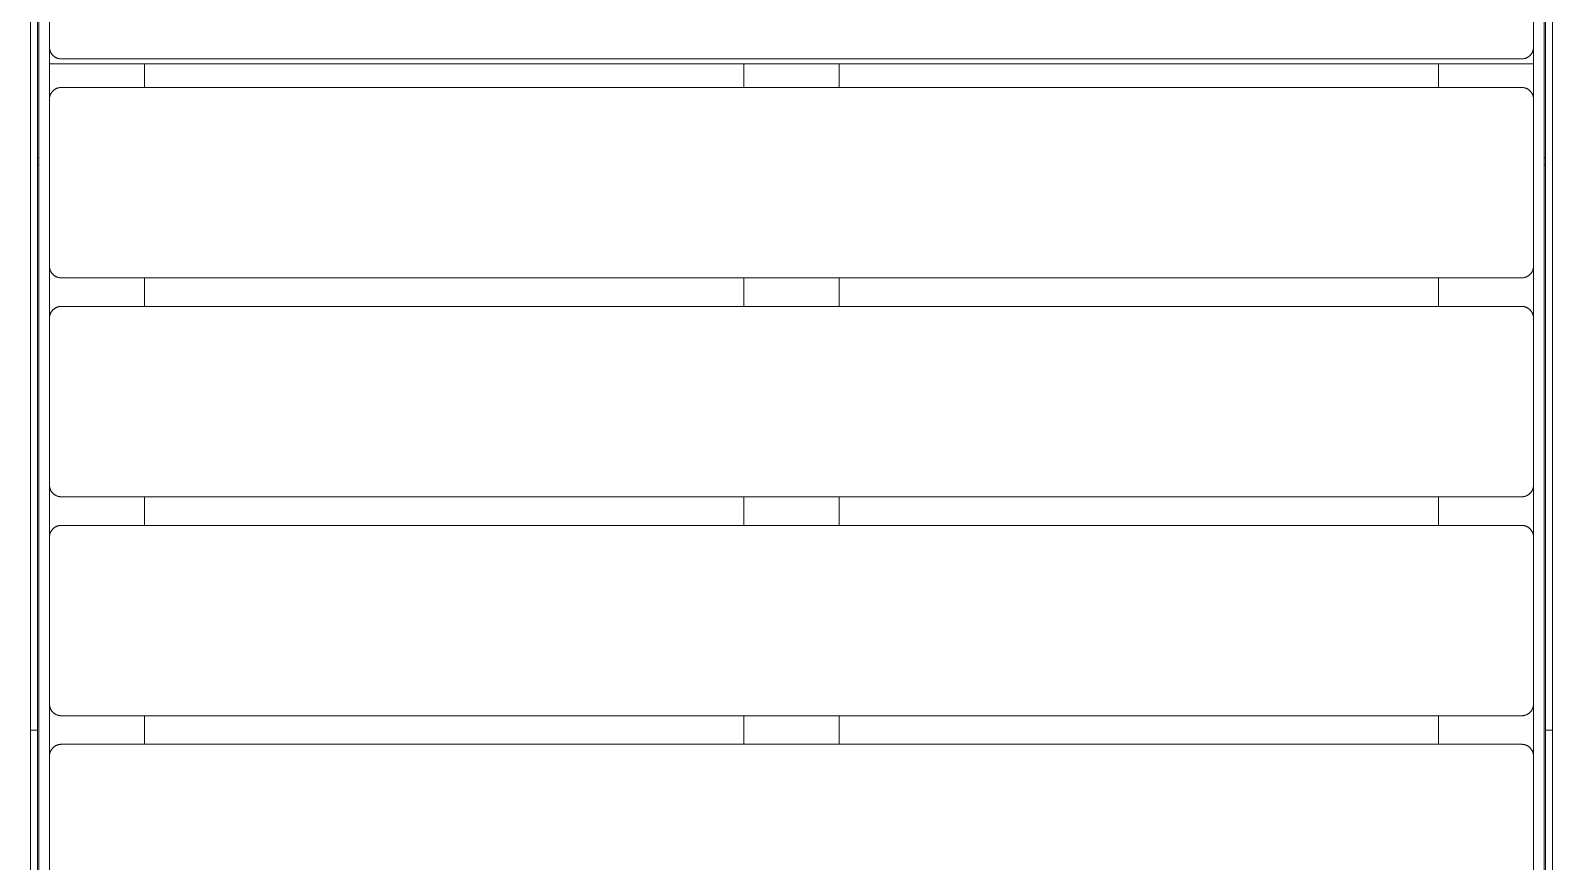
# Model space of a CAD drawing. Header units: inches. Extents: x -4 to 181, y -4 to 117.
# Drawn here: x 82.36 to 107.56, y 34.11 to 47.86 of the extents above; entities that cross this region are included whole.
import ezdxf

# ---------------------------------------------------------------- set-up
doc = ezdxf.new("R2010")
doc.units = ezdxf.units.IN
doc.layers.add('ZANO_R', color=7, linetype='Continuous', lineweight=0)

msp = doc.modelspace()

# ---------------------------------------------------------------- linework, layer by layer
at = {"layer": 'ZANO_R'}
for p, q in [((82.36079, 48.88848), (82.36079, 36.28998)), ((82.4789, 48.88848), (82.4789, 36.28998)), ((82.49859, 48.88848), (82.49859, 23.69148)), ((82.67576, 48.88848), (82.67576, 47.58926)), ((107.24283, 47.58926), (107.24283, 48.88848)), ((107.42, 23.69148), (107.42, 48.88848)), ((107.43968, 48.88848), (107.43968, 36.28998)), ((107.55779, 36.28998), (107.55779, 48.88848)), ((82.67587, 47.58254), (82.67576, 47.58926)), ((82.67576, 47.58489), (82.67576, 47.31367)), ((82.67621, 47.57583), (82.67587, 47.58254)), ((82.67679, 47.56913), (82.67621, 47.57583)), ((82.67759, 47.56246), (82.67679, 47.56913)), ((82.67862, 47.55581), (82.67759, 47.56246)), ((82.67987, 47.54921), (82.67862, 47.55581)), ((82.68135, 47.54265), (82.67987, 47.54921)), ((82.68305, 47.53615), (82.68135, 47.54265)), ((82.68498, 47.52971), (82.68305, 47.53615)), ((82.68712, 47.52334), (82.68498, 47.52971)), ((82.68948, 47.51705), (82.68712, 47.52334)), ((82.69205, 47.51084), (82.68948, 47.51705)), ((82.69484, 47.50472), (82.69205, 47.51084)), ((82.69783, 47.4987), (82.69484, 47.50472)), ((82.70102, 47.49278), (82.69783, 47.4987)), ((82.70441, 47.48698), (82.70102, 47.49278)), ((82.708, 47.4813), (82.70441, 47.48698)), ((82.71178, 47.47574), (82.708, 47.4813)), ((82.71575, 47.47032), (82.71178, 47.47574)), ((82.71991, 47.46503), (82.71575, 47.47032)), ((82.72424, 47.45989), (82.71991, 47.46503)), ((82.72874, 47.4549), (82.72424, 47.45989)), ((82.73341, 47.45007), (82.72874, 47.4549)), ((82.73825, 47.4454), (82.73341, 47.45007)), ((82.74324, 47.44089), (82.73825, 47.4454)), ((82.74838, 47.43656), (82.74324, 47.44089)), ((82.75366, 47.43241), (82.74838, 47.43656)), ((82.75909, 47.42844), (82.75366, 47.43241)), ((82.76464, 47.42466), (82.75909, 47.42844)), ((82.77033, 47.42107), (82.76464, 47.42466)), ((82.77613, 47.41767), (82.77033, 47.42107)), ((82.78204, 47.41448), (82.77613, 47.41767)), ((82.78806, 47.41149), (82.78204, 47.41448)), ((82.79418, 47.40871), (82.78806, 47.41149)), ((82.80039, 47.40614), (82.79418, 47.40871)), ((82.80669, 47.40378), (82.80039, 47.40614)), ((82.81306, 47.40163), (82.80669, 47.40378)), ((82.8195, 47.39971), (82.81306, 47.40163)), ((82.826, 47.39801), (82.8195, 47.39971)), ((82.83256, 47.39653), (82.826, 47.39801)), ((82.83916, 47.39527), (82.83256, 47.39653)), ((82.8458, 47.39424), (82.83916, 47.39527)), ((82.85248, 47.39344), (82.8458, 47.39424)), ((82.85917, 47.39287), (82.85248, 47.39344)), ((82.86589, 47.39253), (82.85917, 47.39287)), ((82.87261, 47.39241), (82.86589, 47.39253)), ((82.87261, 47.39241), (107.04598, 47.39241)), ((107.0527, 47.39253), (107.04598, 47.39241)), ((107.05941, 47.39287), (107.0527, 47.39253)), ((107.06611, 47.39344), (107.05941, 47.39287)), ((107.07278, 47.39424), (107.06611, 47.39344)), ((107.07943, 47.39527), (107.07278, 47.39424)), ((107.08603, 47.39653), (107.07943, 47.39527)), ((107.09259, 47.39801), (107.08603, 47.39653)), ((107.09909, 47.39971), (107.09259, 47.39801)), ((107.10553, 47.40163), (107.09909, 47.39971)), ((107.1119, 47.40378), (107.10553, 47.40163)), ((107.11819, 47.40614), (107.1119, 47.40378)), ((107.1244, 47.40871), (107.11819, 47.40614)), ((107.13052, 47.41149), (107.1244, 47.40871)), ((107.13654, 47.41448), (107.13052, 47.41149)), ((107.14246, 47.41767), (107.13654, 47.41448)), ((107.14826, 47.42107), (107.14246, 47.41767)), ((107.15394, 47.42466), (107.14826, 47.42107)), ((107.1595, 47.42844), (107.15394, 47.42466)), ((107.16492, 47.43241), (107.1595, 47.42844)), ((107.17021, 47.43656), (107.16492, 47.43241)), ((107.17535, 47.44089), (107.17021, 47.43656)), ((107.18034, 47.4454), (107.17535, 47.44089)), ((107.18517, 47.45007), (107.18034, 47.4454)), ((107.18984, 47.4549), (107.18517, 47.45007)), ((107.19435, 47.45989), (107.18984, 47.4549)), ((107.19868, 47.46503), (107.19435, 47.45989)), ((107.20283, 47.47032), (107.19868, 47.46503)), ((107.2068, 47.47574), (107.20283, 47.47032)), ((107.21058, 47.4813), (107.2068, 47.47574)), ((107.21417, 47.48698), (107.21058, 47.4813)), ((107.21757, 47.49278), (107.21417, 47.48698)), ((107.22076, 47.4987), (107.21757, 47.49278)), ((107.22375, 47.50472), (107.22076, 47.4987)), ((107.22653, 47.51084), (107.22375, 47.50472)), ((107.22911, 47.51705), (107.22653, 47.51084)), ((107.23146, 47.52334), (107.22911, 47.51705)), ((107.23361, 47.52971), (107.23146, 47.52334)), ((107.23553, 47.53615), (107.23361, 47.52971)), ((107.23723, 47.54265), (107.23553, 47.53615)), ((107.23871, 47.54921), (107.23723, 47.54265)), ((107.23997, 47.55581), (107.23871, 47.54921)), ((107.241, 47.56246), (107.23997, 47.55581)), ((107.2418, 47.56913), (107.241, 47.56246)), ((107.24237, 47.57583), (107.2418, 47.56913)), ((107.24272, 47.58254), (107.24237, 47.57583)), ((107.24283, 47.58926), (107.24272, 47.58254)), ((107.24283, 47.31367), (107.24283, 47.58489)), ((82.67576, 47.31367), (94.17189, 47.31367)), ((82.67576, 47.31367), (82.67576, 46.72748)), ((84.25057, 46.91997), (84.25057, 47.31367)), ((95.7467, 47.31367), (94.17189, 47.31367)), ((94.17189, 47.31367), (94.17189, 46.91997)), ((95.7467, 46.91997), (95.7467, 47.31367)), ((95.7467, 47.31367), (105.66802, 47.31367)), ((107.24283, 47.31367), (105.66802, 47.31367)), ((105.66802, 47.31367), (105.66802, 46.91997)), ((107.24283, 46.72748), (107.24283, 47.31367)), ((82.73825, 46.86698), (82.73341, 46.86231)), ((82.74324, 46.87148), (82.73825, 46.86698)), ((82.74838, 46.87582), (82.74324, 46.87148)), ((82.75366, 46.87997), (82.74838, 46.87582)), ((82.75909, 46.88394), (82.75366, 46.87997)), ((82.76464, 46.88772), (82.75909, 46.88394)), ((82.77033, 46.89131), (82.76464, 46.88772)), ((82.77613, 46.8947), (82.77033, 46.89131)), ((82.78204, 46.8979), (82.77613, 46.8947)), ((82.78806, 46.90089), (82.78204, 46.8979)), ((82.79418, 46.90367), (82.78806, 46.90089)), ((82.80039, 46.90624), (82.79418, 46.90367)), ((82.80669, 46.9086), (82.80039, 46.90624)), ((82.81306, 46.91074), (82.80669, 46.9086)), ((82.8195, 46.91267), (82.81306, 46.91074)), ((82.826, 46.91437), (82.8195, 46.91267)), ((82.83256, 46.91585), (82.826, 46.91437)), ((82.83916, 46.9171), (82.83256, 46.91585)), ((82.8458, 46.91813), (82.83916, 46.9171)), ((82.85248, 46.91893), (82.8458, 46.91813)), ((82.85917, 46.91951), (82.85248, 46.91893)), ((82.86589, 46.91985), (82.85917, 46.91951)), ((82.87261, 46.91997), (82.86589, 46.91985)), ((107.04598, 46.91997), (82.87261, 46.91997)), ((107.0527, 46.91985), (107.04598, 46.91997)), ((107.05941, 46.91951), (107.0527, 46.91985)), ((107.06611, 46.91893), (107.05941, 46.91951)), ((107.07278, 46.91813), (107.06611, 46.91893)), ((107.07943, 46.9171), (107.07278, 46.91813)), ((107.08603, 46.91585), (107.07943, 46.9171)), ((107.09259, 46.91437), (107.08603, 46.91585)), ((107.09909, 46.91267), (107.09259, 46.91437)), ((107.10553, 46.91074), (107.09909, 46.91267)), ((107.1119, 46.9086), (107.10553, 46.91074)), ((107.11819, 46.90624), (107.1119, 46.9086)), ((107.1244, 46.90367), (107.11819, 46.90624)), ((107.13052, 46.90089), (107.1244, 46.90367)), ((107.13654, 46.8979), (107.13052, 46.90089)), ((107.14246, 46.8947), (107.13654, 46.8979)), ((107.14826, 46.89131), (107.14246, 46.8947)), ((107.15394, 46.88772), (107.14826, 46.89131)), ((107.1595, 46.88394), (107.15394, 46.88772)), ((107.16492, 46.87997), (107.1595, 46.88394)), ((107.17021, 46.87582), (107.16492, 46.87997)), ((107.17535, 46.87148), (107.17021, 46.87582)), ((107.18034, 46.86698), (107.17535, 46.87148)), ((107.18517, 46.86231), (107.18034, 46.86698)), ((82.67587, 46.72984), (82.67576, 46.72312)), ((82.67576, 46.72312), (82.67576, 43.96719)), ((82.67621, 46.73655), (82.67587, 46.72984)), ((82.67679, 46.74325), (82.67621, 46.73655)), ((82.67759, 46.74992), (82.67679, 46.74325)), ((82.67862, 46.75656), (82.67759, 46.74992)), ((82.67987, 46.76317), (82.67862, 46.75656)), ((82.68135, 46.76972), (82.67987, 46.76317)), ((82.68305, 46.77623), (82.68135, 46.76972)), ((82.68498, 46.78267), (82.68305, 46.77623)), ((82.68712, 46.78904), (82.68498, 46.78267)), ((82.68948, 46.79533), (82.68712, 46.78904)), ((82.69205, 46.80154), (82.68948, 46.79533)), ((82.69484, 46.80766), (82.69205, 46.80154)), ((82.69783, 46.81368), (82.69484, 46.80766)), ((82.70102, 46.81959), (82.69783, 46.81368)), ((82.70441, 46.8254), (82.70102, 46.81959)), ((82.708, 46.83108), (82.70441, 46.8254)), ((82.71178, 46.83664), (82.708, 46.83108)), ((82.71575, 46.84206), (82.71178, 46.83664)), ((82.71991, 46.84735), (82.71575, 46.84206)), ((82.72424, 46.85249), (82.71991, 46.84735)), ((82.72874, 46.85748), (82.72424, 46.85249)), ((82.73341, 46.86231), (82.72874, 46.85748)), ((107.18984, 46.85748), (107.18517, 46.86231)), ((107.19435, 46.85249), (107.18984, 46.85748)), ((107.19868, 46.84735), (107.19435, 46.85249)), ((107.20283, 46.84206), (107.19868, 46.84735)), ((107.2068, 46.83664), (107.20283, 46.84206)), ((107.21058, 46.83108), (107.2068, 46.83664)), ((107.21417, 46.8254), (107.21058, 46.83108)), ((107.21757, 46.81959), (107.21417, 46.8254)), ((107.22076, 46.81368), (107.21757, 46.81959)), ((107.22375, 46.80766), (107.22076, 46.81368)), ((107.22653, 46.80154), (107.22375, 46.80766)), ((107.22911, 46.79533), (107.22653, 46.80154)), ((107.23146, 46.78904), (107.22911, 46.79533)), ((107.23361, 46.78267), (107.23146, 46.78904)), ((107.23553, 46.77623), (107.23361, 46.78267)), ((107.23723, 46.76972), (107.23553, 46.77623)), ((107.23871, 46.76317), (107.23723, 46.76972)), ((107.23997, 46.75656), (107.23871, 46.76317)), ((107.241, 46.74992), (107.23997, 46.75656)), ((107.2418, 46.74325), (107.241, 46.74992)), ((107.24237, 46.73655), (107.2418, 46.74325)), ((107.24272, 46.72984), (107.24237, 46.73655)), ((107.24283, 46.72312), (107.24272, 46.72984)), ((107.24283, 43.96719), (107.24283, 46.72312)), ((82.4789, 45.75838), (82.49859, 45.75838)), ((82.49859, 45.64027), (82.4789, 45.64027)), ((107.42, 45.75838), (107.43968, 45.75838)), ((107.43968, 45.64027), (107.42, 45.64027)), ((82.67587, 43.96047), (82.67576, 43.96719)), ((82.67576, 43.96282), (82.67576, 43.10542)), ((82.67621, 43.95376), (82.67587, 43.96047)), ((82.67679, 43.94706), (82.67621, 43.95376)), ((82.67759, 43.94039), (82.67679, 43.94706)), ((82.67862, 43.93375), (82.67759, 43.94039)), ((82.67987, 43.92714), (82.67862, 43.93375)), ((82.68135, 43.92059), (82.67987, 43.92714)), ((82.68305, 43.91408), (82.68135, 43.92059)), ((82.68498, 43.90764), (82.68305, 43.91408)), ((82.68712, 43.90127), (82.68498, 43.90764)), ((82.68948, 43.89498), (82.68712, 43.90127)), ((82.69205, 43.88877), (82.68948, 43.89498)), ((82.69484, 43.88265), (82.69205, 43.88877)), ((82.69783, 43.87663), (82.69484, 43.88265)), ((82.70102, 43.87071), (82.69783, 43.87663)), ((82.70441, 43.86491), (82.70102, 43.87071)), ((82.708, 43.85923), (82.70441, 43.86491)), ((82.71178, 43.85367), (82.708, 43.85923)), ((82.71575, 43.84825), (82.71178, 43.85367)), ((82.71991, 43.84296), (82.71575, 43.84825)), ((82.72424, 43.83782), (82.71991, 43.84296)), ((107.19868, 43.84296), (107.19435, 43.83782)), ((107.20283, 43.84825), (107.19868, 43.84296)), ((107.2068, 43.85367), (107.20283, 43.84825)), ((107.21058, 43.85923), (107.2068, 43.85367)), ((107.21417, 43.86491), (107.21058, 43.85923)), ((107.21757, 43.87071), (107.21417, 43.86491)), ((107.22076, 43.87663), (107.21757, 43.87071)), ((107.22375, 43.88265), (107.22076, 43.87663)), ((107.22653, 43.88877), (107.22375, 43.88265)), ((107.22911, 43.89498), (107.22653, 43.88877)), ((107.23146, 43.90127), (107.22911, 43.89498)), ((107.23361, 43.90764), (107.23146, 43.90127)), ((107.23553, 43.91408), (107.23361, 43.90764)), ((107.23723, 43.92059), (107.23553, 43.91408)), ((107.23871, 43.92714), (107.23723, 43.92059)), ((107.23997, 43.93375), (107.23871, 43.92714)), ((107.241, 43.94039), (107.23997, 43.93375)), ((107.2418, 43.94706), (107.241, 43.94039)), ((107.24237, 43.95376), (107.2418, 43.94706)), ((107.24272, 43.96047), (107.24237, 43.95376)), ((107.24283, 43.96719), (107.24272, 43.96047)), ((107.24283, 43.10542), (107.24283, 43.96282)), ((82.72874, 43.83283), (82.72424, 43.83782)), ((82.73341, 43.828), (82.72874, 43.83283)), ((82.73825, 43.82333), (82.73341, 43.828)), ((82.74324, 43.81882), (82.73825, 43.82333)), ((82.74838, 43.81449), (82.74324, 43.81882)), ((82.75366, 43.81034), (82.74838, 43.81449)), ((82.75909, 43.80637), (82.75366, 43.81034)), ((82.76464, 43.80259), (82.75909, 43.80637)), ((82.77033, 43.799), (82.76464, 43.80259)), ((82.77613, 43.79561), (82.77033, 43.799)), ((82.78204, 43.79241), (82.77613, 43.79561)), ((82.78806, 43.78942), (82.78204, 43.79241)), ((82.79418, 43.78664), (82.78806, 43.78942)), ((82.80039, 43.78407), (82.79418, 43.78664)), ((82.80669, 43.78171), (82.80039, 43.78407)), ((82.81306, 43.77957), (82.80669, 43.78171)), ((82.8195, 43.77764), (82.81306, 43.77957)), ((82.826, 43.77594), (82.8195, 43.77764)), ((82.83256, 43.77446), (82.826, 43.77594)), ((82.83916, 43.7732), (82.83256, 43.77446)), ((82.8458, 43.77218), (82.83916, 43.7732)), ((82.85248, 43.77137), (82.8458, 43.77218)), ((82.85917, 43.7708), (82.85248, 43.77137)), ((82.86589, 43.77046), (82.85917, 43.7708)), ((82.87261, 43.77034), (82.86589, 43.77046)), ((82.87261, 43.77034), (107.04598, 43.77034)), ((84.25057, 43.2979), (84.25057, 43.77034)), ((94.17189, 43.77034), (94.17189, 43.2979)), ((95.7467, 43.2979), (95.7467, 43.77034)), ((105.66802, 43.77034), (105.66802, 43.2979)), ((107.0527, 43.77046), (107.04598, 43.77034)), ((107.05941, 43.7708), (107.0527, 43.77046)), ((107.06611, 43.77137), (107.05941, 43.7708)), ((107.07278, 43.77218), (107.06611, 43.77137)), ((107.07943, 43.7732), (107.07278, 43.77218)), ((107.08603, 43.77446), (107.07943, 43.7732)), ((107.09259, 43.77594), (107.08603, 43.77446)), ((107.09909, 43.77764), (107.09259, 43.77594)), ((107.10553, 43.77957), (107.09909, 43.77764)), ((107.1119, 43.78171), (107.10553, 43.77957)), ((107.11819, 43.78407), (107.1119, 43.78171)), ((107.1244, 43.78664), (107.11819, 43.78407)), ((107.13052, 43.78942), (107.1244, 43.78664)), ((107.13654, 43.79241), (107.13052, 43.78942)), ((107.14246, 43.79561), (107.13654, 43.79241)), ((107.14826, 43.799), (107.14246, 43.79561)), ((107.15394, 43.80259), (107.14826, 43.799)), ((107.1595, 43.80637), (107.15394, 43.80259)), ((107.16492, 43.81034), (107.1595, 43.80637)), ((107.17021, 43.81449), (107.16492, 43.81034)), ((107.17535, 43.81882), (107.17021, 43.81449)), ((107.18034, 43.82333), (107.17535, 43.81882)), ((107.18517, 43.828), (107.18034, 43.82333)), ((107.18984, 43.83283), (107.18517, 43.828)), ((107.19435, 43.83782), (107.18984, 43.83283)), ((82.67587, 43.10777), (82.67576, 43.10105)), ((82.67576, 43.10105), (82.67576, 40.34512)), ((82.67621, 43.11448), (82.67587, 43.10777)), ((82.67679, 43.12118), (82.67621, 43.11448)), ((82.67759, 43.12785), (82.67679, 43.12118)), ((82.67862, 43.13449), (82.67759, 43.12785)), ((82.67987, 43.1411), (82.67862, 43.13449)), ((82.68135, 43.14765), (82.67987, 43.1411)), ((82.68305, 43.15416), (82.68135, 43.14765)), ((82.68498, 43.1606), (82.68305, 43.15416)), ((82.68712, 43.16697), (82.68498, 43.1606)), ((82.68948, 43.17326), (82.68712, 43.16697)), ((82.69205, 43.17947), (82.68948, 43.17326)), ((82.69484, 43.18559), (82.69205, 43.17947)), ((82.69783, 43.19161), (82.69484, 43.18559)), ((82.70102, 43.19753), (82.69783, 43.19161)), ((82.70441, 43.20333), (82.70102, 43.19753)), ((82.708, 43.20901), (82.70441, 43.20333)), ((82.71178, 43.21457), (82.708, 43.20901)), ((82.71575, 43.21999), (82.71178, 43.21457)), ((82.71991, 43.22528), (82.71575, 43.21999)), ((82.72424, 43.23042), (82.71991, 43.22528)), ((82.72874, 43.23541), (82.72424, 43.23042)), ((82.73341, 43.24024), (82.72874, 43.23541)), ((82.73825, 43.24491), (82.73341, 43.24024)), ((82.74324, 43.24942), (82.73825, 43.24491)), ((82.74838, 43.25375), (82.74324, 43.24942)), ((82.75366, 43.2579), (82.74838, 43.25375)), ((82.75909, 43.26187), (82.75366, 43.2579)), ((82.76464, 43.26565), (82.75909, 43.26187)), ((82.77033, 43.26924), (82.76464, 43.26565)), ((82.77613, 43.27263), (82.77033, 43.26924)), ((82.78204, 43.27583), (82.77613, 43.27263)), ((82.78806, 43.27882), (82.78204, 43.27583)), ((82.79418, 43.2816), (82.78806, 43.27882)), ((82.80039, 43.28417), (82.79418, 43.2816)), ((82.80669, 43.28653), (82.80039, 43.28417)), ((82.81306, 43.28867), (82.80669, 43.28653)), ((82.8195, 43.2906), (82.81306, 43.28867)), ((82.826, 43.2923), (82.8195, 43.2906)), ((82.83256, 43.29378), (82.826, 43.2923)), ((82.83916, 43.29504), (82.83256, 43.29378)), ((82.8458, 43.29606), (82.83916, 43.29504)), ((82.85248, 43.29687), (82.8458, 43.29606)), ((82.85917, 43.29744), (82.85248, 43.29687)), ((82.86589, 43.29778), (82.85917, 43.29744)), ((82.87261, 43.2979), (82.86589, 43.29778)), ((107.04598, 43.2979), (82.87261, 43.2979)), ((107.0527, 43.29778), (107.04598, 43.2979)), ((107.05941, 43.29744), (107.0527, 43.29778)), ((107.06611, 43.29687), (107.05941, 43.29744)), ((107.07278, 43.29606), (107.06611, 43.29687)), ((107.07943, 43.29504), (107.07278, 43.29606)), ((107.08603, 43.29378), (107.07943, 43.29504)), ((107.09259, 43.2923), (107.08603, 43.29378)), ((107.09909, 43.2906), (107.09259, 43.2923)), ((107.10553, 43.28867), (107.09909, 43.2906)), ((107.1119, 43.28653), (107.10553, 43.28867)), ((107.11819, 43.28417), (107.1119, 43.28653)), ((107.1244, 43.2816), (107.11819, 43.28417)), ((107.13052, 43.27882), (107.1244, 43.2816)), ((107.13654, 43.27583), (107.13052, 43.27882)), ((107.14246, 43.27263), (107.13654, 43.27583)), ((107.14826, 43.26924), (107.14246, 43.27263)), ((107.15394, 43.26565), (107.14826, 43.26924)), ((107.1595, 43.26187), (107.15394, 43.26565)), ((107.16492, 43.2579), (107.1595, 43.26187)), ((107.17021, 43.25375), (107.16492, 43.2579)), ((107.17535, 43.24942), (107.17021, 43.25375)), ((107.18034, 43.24491), (107.17535, 43.24942)), ((107.18517, 43.24024), (107.18034, 43.24491)), ((107.18984, 43.23541), (107.18517, 43.24024)), ((107.19435, 43.23042), (107.18984, 43.23541)), ((107.19868, 43.22528), (107.19435, 43.23042)), ((107.20283, 43.21999), (107.19868, 43.22528)), ((107.2068, 43.21457), (107.20283, 43.21999)), ((107.21058, 43.20901), (107.2068, 43.21457)), ((107.21417, 43.20333), (107.21058, 43.20901)), ((107.21757, 43.19753), (107.21417, 43.20333)), ((107.22076, 43.19161), (107.21757, 43.19753)), ((107.22375, 43.18559), (107.22076, 43.19161)), ((107.22653, 43.17947), (107.22375, 43.18559)), ((107.22911, 43.17326), (107.22653, 43.17947)), ((107.23146, 43.16697), (107.22911, 43.17326)), ((107.23361, 43.1606), (107.23146, 43.16697)), ((107.23553, 43.15416), (107.23361, 43.1606)), ((107.23723, 43.14765), (107.23553, 43.15416)), ((107.23871, 43.1411), (107.23723, 43.14765)), ((107.23997, 43.13449), (107.23871, 43.1411)), ((107.241, 43.12785), (107.23997, 43.13449)), ((107.2418, 43.12118), (107.241, 43.12785)), ((107.24237, 43.11448), (107.2418, 43.12118)), ((107.24272, 43.10777), (107.24237, 43.11448)), ((107.24283, 43.10105), (107.24272, 43.10777)), ((107.24283, 40.34512), (107.24283, 43.10105)), ((82.67587, 40.3384), (82.67576, 40.34512)), ((82.67576, 40.34076), (82.67576, 39.48335)), ((82.67621, 40.33169), (82.67587, 40.3384)), ((82.67679, 40.32499), (82.67621, 40.33169)), ((82.67759, 40.31832), (82.67679, 40.32499)), ((82.67862, 40.31168), (82.67759, 40.31832)), ((107.241, 40.31832), (107.23997, 40.31168)), ((107.2418, 40.32499), (107.241, 40.31832)), ((107.24237, 40.33169), (107.2418, 40.32499)), ((107.24272, 40.3384), (107.24237, 40.33169)), ((107.24283, 40.34512), (107.24272, 40.3384)), ((107.24283, 39.48335), (107.24283, 40.34076)), ((82.67987, 40.30507), (82.67862, 40.31168)), ((82.68135, 40.29852), (82.67987, 40.30507)), ((82.68305, 40.29201), (82.68135, 40.29852)), ((82.68498, 40.28557), (82.68305, 40.29201)), ((82.68712, 40.2792), (82.68498, 40.28557)), ((82.68948, 40.27291), (82.68712, 40.2792)), ((82.69205, 40.2667), (82.68948, 40.27291)), ((82.69484, 40.26058), (82.69205, 40.2667)), ((82.69783, 40.25456), (82.69484, 40.26058)), ((82.70102, 40.24865), (82.69783, 40.25456)), ((82.70441, 40.24284), (82.70102, 40.24865)), ((82.708, 40.23716), (82.70441, 40.24284)), ((82.71178, 40.2316), (82.708, 40.23716)), ((82.71575, 40.22618), (82.71178, 40.2316)), ((82.71991, 40.22089), (82.71575, 40.22618)), ((82.72424, 40.21575), (82.71991, 40.22089)), ((82.72874, 40.21076), (82.72424, 40.21575)), ((82.73341, 40.20593), (82.72874, 40.21076)), ((82.73825, 40.20126), (82.73341, 40.20593)), ((82.74324, 40.19675), (82.73825, 40.20126)), ((82.74838, 40.19242), (82.74324, 40.19675)), ((82.75366, 40.18827), (82.74838, 40.19242)), ((82.75909, 40.1843), (82.75366, 40.18827)), ((82.76464, 40.18052), (82.75909, 40.1843)), ((82.77033, 40.17693), (82.76464, 40.18052)), ((82.77613, 40.17354), (82.77033, 40.17693)), ((82.78204, 40.17034), (82.77613, 40.17354)), ((82.78806, 40.16735), (82.78204, 40.17034)), ((82.79418, 40.16457), (82.78806, 40.16735)), ((82.80039, 40.162), (82.79418, 40.16457)), ((82.80669, 40.15964), (82.80039, 40.162)), ((82.81306, 40.1575), (82.80669, 40.15964)), ((82.8195, 40.15557), (82.81306, 40.1575)), ((82.826, 40.15387), (82.8195, 40.15557)), ((82.83256, 40.15239), (82.826, 40.15387)), ((82.83916, 40.15114), (82.83256, 40.15239)), ((82.8458, 40.15011), (82.83916, 40.15114)), ((82.85248, 40.14931), (82.8458, 40.15011)), ((82.85917, 40.14873), (82.85248, 40.14931)), ((82.86589, 40.14839), (82.85917, 40.14873)), ((82.87261, 40.14827), (82.86589, 40.14839)), ((82.87261, 40.14827), (107.04598, 40.14827)), ((84.25057, 39.67583), (84.25057, 40.14827)), ((94.17189, 40.14827), (94.17189, 39.67583)), ((95.7467, 39.67583), (95.7467, 40.14827)), ((105.66802, 40.14827), (105.66802, 39.67583)), ((107.0527, 40.14839), (107.04598, 40.14827)), ((107.05941, 40.14873), (107.0527, 40.14839)), ((107.06611, 40.14931), (107.05941, 40.14873)), ((107.07278, 40.15011), (107.06611, 40.14931)), ((107.07943, 40.15114), (107.07278, 40.15011)), ((107.08603, 40.15239), (107.07943, 40.15114)), ((107.09259, 40.15387), (107.08603, 40.15239)), ((107.09909, 40.15557), (107.09259, 40.15387)), ((107.10553, 40.1575), (107.09909, 40.15557)), ((107.1119, 40.15964), (107.10553, 40.1575)), ((107.11819, 40.162), (107.1119, 40.15964)), ((107.1244, 40.16457), (107.11819, 40.162)), ((107.13052, 40.16735), (107.1244, 40.16457)), ((107.13654, 40.17034), (107.13052, 40.16735)), ((107.14246, 40.17354), (107.13654, 40.17034)), ((107.14826, 40.17693), (107.14246, 40.17354)), ((107.15394, 40.18052), (107.14826, 40.17693)), ((107.1595, 40.1843), (107.15394, 40.18052)), ((107.16492, 40.18827), (107.1595, 40.1843)), ((107.17021, 40.19242), (107.16492, 40.18827)), ((107.17535, 40.19675), (107.17021, 40.19242)), ((107.18034, 40.20126), (107.17535, 40.19675)), ((107.18517, 40.20593), (107.18034, 40.20126)), ((107.18984, 40.21076), (107.18517, 40.20593)), ((107.19435, 40.21575), (107.18984, 40.21076)), ((107.19868, 40.22089), (107.19435, 40.21575)), ((107.20283, 40.22618), (107.19868, 40.22089)), ((107.2068, 40.2316), (107.20283, 40.22618)), ((107.21058, 40.23716), (107.2068, 40.2316)), ((107.21417, 40.24284), (107.21058, 40.23716)), ((107.21757, 40.24865), (107.21417, 40.24284)), ((107.22076, 40.25456), (107.21757, 40.24865)), ((107.22375, 40.26058), (107.22076, 40.25456)), ((107.22653, 40.2667), (107.22375, 40.26058)), ((107.22911, 40.27291), (107.22653, 40.2667)), ((107.23146, 40.2792), (107.22911, 40.27291)), ((107.23361, 40.28557), (107.23146, 40.2792)), ((107.23553, 40.29201), (107.23361, 40.28557)), ((107.23723, 40.29852), (107.23553, 40.29201)), ((107.23871, 40.30507), (107.23723, 40.29852)), ((107.23997, 40.31168), (107.23871, 40.30507)), ((82.69484, 39.56352), (82.69205, 39.5574)), ((82.69783, 39.56954), (82.69484, 39.56352)), ((82.70102, 39.57546), (82.69783, 39.56954)), ((82.70441, 39.58126), (82.70102, 39.57546)), ((82.708, 39.58694), (82.70441, 39.58126)), ((82.71178, 39.5925), (82.708, 39.58694)), ((82.71575, 39.59792), (82.71178, 39.5925)), ((82.71991, 39.60321), (82.71575, 39.59792)), ((82.72424, 39.60835), (82.71991, 39.60321)), ((82.72874, 39.61334), (82.72424, 39.60835)), ((82.73341, 39.61817), (82.72874, 39.61334)), ((82.73825, 39.62284), (82.73341, 39.61817)), ((82.74324, 39.62735), (82.73825, 39.62284)), ((82.74838, 39.63168), (82.74324, 39.62735)), ((82.75366, 39.63583), (82.74838, 39.63168)), ((82.75909, 39.6398), (82.75366, 39.63583)), ((82.76464, 39.64358), (82.75909, 39.6398)), ((82.77033, 39.64717), (82.76464, 39.64358)), ((82.77613, 39.65057), (82.77033, 39.64717)), ((82.78204, 39.65376), (82.77613, 39.65057)), ((82.78806, 39.65675), (82.78204, 39.65376)), ((82.79418, 39.65953), (82.78806, 39.65675)), ((82.80039, 39.6621), (82.79418, 39.65953)), ((82.80669, 39.66446), (82.80039, 39.6621)), ((82.81306, 39.66661), (82.80669, 39.66446)), ((82.8195, 39.66853), (82.81306, 39.66661)), ((82.826, 39.67023), (82.8195, 39.66853)), ((82.83256, 39.67171), (82.826, 39.67023)), ((82.83916, 39.67297), (82.83256, 39.67171)), ((82.8458, 39.674), (82.83916, 39.67297)), ((82.85248, 39.6748), (82.8458, 39.674)), ((82.85917, 39.67537), (82.85248, 39.6748)), ((82.86589, 39.67571), (82.85917, 39.67537)), ((82.87261, 39.67583), (82.86589, 39.67571)), ((107.04598, 39.67583), (82.87261, 39.67583)), ((107.0527, 39.67571), (107.04598, 39.67583)), ((107.05941, 39.67537), (107.0527, 39.67571)), ((107.06611, 39.6748), (107.05941, 39.67537)), ((107.07278, 39.674), (107.06611, 39.6748)), ((107.07943, 39.67297), (107.07278, 39.674)), ((107.08603, 39.67171), (107.07943, 39.67297)), ((107.09259, 39.67023), (107.08603, 39.67171)), ((107.09909, 39.66853), (107.09259, 39.67023)), ((107.10553, 39.66661), (107.09909, 39.66853)), ((107.1119, 39.66446), (107.10553, 39.66661)), ((107.11819, 39.6621), (107.1119, 39.66446)), ((107.1244, 39.65953), (107.11819, 39.6621)), ((107.13052, 39.65675), (107.1244, 39.65953)), ((107.13654, 39.65376), (107.13052, 39.65675)), ((107.14246, 39.65057), (107.13654, 39.65376)), ((107.14826, 39.64717), (107.14246, 39.65057)), ((107.15394, 39.64358), (107.14826, 39.64717)), ((107.1595, 39.6398), (107.15394, 39.64358)), ((107.16492, 39.63583), (107.1595, 39.6398)), ((107.17021, 39.63168), (107.16492, 39.63583)), ((107.17535, 39.62735), (107.17021, 39.63168)), ((107.18034, 39.62284), (107.17535, 39.62735)), ((107.18517, 39.61817), (107.18034, 39.62284)), ((107.18984, 39.61334), (107.18517, 39.61817)), ((107.19435, 39.60835), (107.18984, 39.61334)), ((107.19868, 39.60321), (107.19435, 39.60835)), ((107.20283, 39.59792), (107.19868, 39.60321)), ((107.2068, 39.5925), (107.20283, 39.59792)), ((107.21058, 39.58694), (107.2068, 39.5925)), ((107.21417, 39.58126), (107.21058, 39.58694)), ((107.21757, 39.57546), (107.21417, 39.58126)), ((107.22076, 39.56954), (107.21757, 39.57546)), ((107.22375, 39.56352), (107.22076, 39.56954)), ((107.22653, 39.5574), (107.22375, 39.56352)), ((82.67587, 39.4857), (82.67576, 39.47898)), ((82.67576, 39.47898), (82.67576, 36.72306)), ((82.67621, 39.49241), (82.67587, 39.4857)), ((82.67679, 39.49911), (82.67621, 39.49241)), ((82.67759, 39.50578), (82.67679, 39.49911)), ((82.67862, 39.51242), (82.67759, 39.50578)), ((82.67987, 39.51903), (82.67862, 39.51242)), ((82.68135, 39.52559), (82.67987, 39.51903)), ((82.68305, 39.53209), (82.68135, 39.52559)), ((82.68498, 39.53853), (82.68305, 39.53209)), ((82.68712, 39.5449), (82.68498, 39.53853)), ((82.68948, 39.55119), (82.68712, 39.5449)), ((82.69205, 39.5574), (82.68948, 39.55119)), ((107.22911, 39.55119), (107.22653, 39.5574)), ((107.23146, 39.5449), (107.22911, 39.55119)), ((107.23361, 39.53853), (107.23146, 39.5449)), ((107.23553, 39.53209), (107.23361, 39.53853)), ((107.23723, 39.52559), (107.23553, 39.53209)), ((107.23871, 39.51903), (107.23723, 39.52559)), ((107.23997, 39.51242), (107.23871, 39.51903)), ((107.241, 39.50578), (107.23997, 39.51242)), ((107.2418, 39.49911), (107.241, 39.50578)), ((107.24237, 39.49241), (107.2418, 39.49911)), ((107.24272, 39.4857), (107.24237, 39.49241)), ((107.24283, 39.47898), (107.24272, 39.4857)), ((107.24283, 36.72306), (107.24283, 39.47898)), ((82.67587, 36.71634), (82.67576, 36.72306)), ((82.67576, 36.71869), (82.67576, 35.86128)), ((82.67621, 36.70962), (82.67587, 36.71634)), ((82.67679, 36.70292), (82.67621, 36.70962)), ((82.67759, 36.69625), (82.67679, 36.70292)), ((82.67862, 36.68961), (82.67759, 36.69625)), ((82.67987, 36.68301), (82.67862, 36.68961)), ((82.68135, 36.67645), (82.67987, 36.68301)), ((82.68305, 36.66995), (82.68135, 36.67645)), ((82.68498, 36.66351), (82.68305, 36.66995)), ((82.68712, 36.65713), (82.68498, 36.66351)), ((82.68948, 36.65084), (82.68712, 36.65713)), ((82.69205, 36.64463), (82.68948, 36.65084)), ((82.69484, 36.63851), (82.69205, 36.64463)), ((82.69783, 36.63249), (82.69484, 36.63851)), ((82.70102, 36.62658), (82.69783, 36.63249)), ((82.70441, 36.62077), (82.70102, 36.62658)), ((82.708, 36.61509), (82.70441, 36.62077)), ((82.71178, 36.60954), (82.708, 36.61509)), ((82.71575, 36.60411), (82.71178, 36.60954)), ((82.71991, 36.59883), (82.71575, 36.60411)), ((82.72424, 36.59368), (82.71991, 36.59883)), ((82.72874, 36.58869), (82.72424, 36.59368)), ((82.73341, 36.58386), (82.72874, 36.58869)), ((82.73825, 36.57919), (82.73341, 36.58386)), ((82.74324, 36.57469), (82.73825, 36.57919)), ((82.74838, 36.57036), (82.74324, 36.57469)), ((82.75366, 36.5662), (82.74838, 36.57036)), ((82.75909, 36.56223), (82.75366, 36.5662)), ((82.76464, 36.55845), (82.75909, 36.56223)), ((82.77033, 36.55486), (82.76464, 36.55845)), ((82.77613, 36.55147), (82.77033, 36.55486)), ((82.78204, 36.54827), (82.77613, 36.55147)), ((82.78806, 36.54528), (82.78204, 36.54827)), ((82.79418, 36.5425), (82.78806, 36.54528)), ((82.80039, 36.53993), (82.79418, 36.5425)), ((82.80669, 36.53757), (82.80039, 36.53993)), ((82.81306, 36.53543), (82.80669, 36.53757)), ((107.1119, 36.53757), (107.10553, 36.53543)), ((107.11819, 36.53993), (107.1119, 36.53757)), ((107.1244, 36.5425), (107.11819, 36.53993)), ((107.13052, 36.54528), (107.1244, 36.5425)), ((107.13654, 36.54827), (107.13052, 36.54528)), ((107.14246, 36.55147), (107.13654, 36.54827)), ((107.14826, 36.55486), (107.14246, 36.55147)), ((107.15394, 36.55845), (107.14826, 36.55486)), ((107.1595, 36.56223), (107.15394, 36.55845)), ((107.16492, 36.5662), (107.1595, 36.56223)), ((107.17021, 36.57036), (107.16492, 36.5662)), ((107.17535, 36.57469), (107.17021, 36.57036)), ((107.18034, 36.57919), (107.17535, 36.57469)), ((107.18517, 36.58386), (107.18034, 36.57919)), ((107.18984, 36.58869), (107.18517, 36.58386)), ((107.19435, 36.59368), (107.18984, 36.58869)), ((107.19868, 36.59883), (107.19435, 36.59368)), ((107.20283, 36.60411), (107.19868, 36.59883)), ((107.2068, 36.60954), (107.20283, 36.60411)), ((107.21058, 36.61509), (107.2068, 36.60954)), ((107.21417, 36.62077), (107.21058, 36.61509)), ((107.21757, 36.62658), (107.21417, 36.62077)), ((107.22076, 36.63249), (107.21757, 36.62658)), ((107.22375, 36.63851), (107.22076, 36.63249)), ((107.22653, 36.64463), (107.22375, 36.63851)), ((107.22911, 36.65084), (107.22653, 36.64463)), ((107.23146, 36.65713), (107.22911, 36.65084)), ((107.23361, 36.66351), (107.23146, 36.65713)), ((107.23553, 36.66995), (107.23361, 36.66351)), ((107.23723, 36.67645), (107.23553, 36.66995)), ((107.23871, 36.68301), (107.23723, 36.67645)), ((107.23997, 36.68961), (107.23871, 36.68301)), ((107.241, 36.69625), (107.23997, 36.68961)), ((107.2418, 36.70292), (107.241, 36.69625)), ((107.24237, 36.70962), (107.2418, 36.70292)), ((107.24272, 36.71634), (107.24237, 36.70962)), ((107.24283, 36.72306), (107.24272, 36.71634)), ((107.24283, 35.86128), (107.24283, 36.71869)), ((82.36079, 36.28998), (82.4789, 36.28998)), ((82.36079, 36.28998), (82.36079, 23.69148)), ((82.4789, 23.69148), (82.4789, 36.28998)), ((82.8195, 36.5335), (82.81306, 36.53543)), ((82.826, 36.5318), (82.8195, 36.5335)), ((82.83256, 36.53032), (82.826, 36.5318)), ((82.83916, 36.52907), (82.83256, 36.53032)), ((82.8458, 36.52804), (82.83916, 36.52907)), ((82.85248, 36.52724), (82.8458, 36.52804)), ((82.85917, 36.52666), (82.85248, 36.52724)), ((82.86589, 36.52632), (82.85917, 36.52666)), ((82.87261, 36.5262), (82.86589, 36.52632)), ((82.87261, 36.5262), (107.04598, 36.5262)), ((84.25057, 36.05376), (84.25057, 36.5262)), ((94.17189, 36.5262), (94.17189, 36.05376)), ((95.7467, 36.05376), (95.7467, 36.5262)), ((105.66802, 36.5262), (105.66802, 36.05376)), ((107.0527, 36.52632), (107.04598, 36.5262)), ((107.05941, 36.52666), (107.0527, 36.52632)), ((107.06611, 36.52724), (107.05941, 36.52666)), ((107.07278, 36.52804), (107.06611, 36.52724)), ((107.07943, 36.52907), (107.07278, 36.52804)), ((107.08603, 36.53032), (107.07943, 36.52907)), ((107.09259, 36.5318), (107.08603, 36.53032)), ((107.09909, 36.5335), (107.09259, 36.5318)), ((107.10553, 36.53543), (107.09909, 36.5335)), ((107.43968, 36.28998), (107.55779, 36.28998)), ((107.43968, 23.69148), (107.43968, 36.28998)), ((107.55779, 23.69148), (107.55779, 36.28998)), ((82.78204, 36.03169), (82.78806, 36.03468)), ((82.78806, 36.03468), (82.79418, 36.03746)), ((82.79418, 36.03746), (82.80039, 36.04004)), ((82.80039, 36.04004), (82.80669, 36.04239)), ((82.80669, 36.04239), (82.81306, 36.04454)), ((82.81306, 36.04454), (82.8195, 36.04646)), ((82.8195, 36.04646), (82.826, 36.04816)), ((82.826, 36.04816), (82.83256, 36.04964)), ((82.83256, 36.04964), (82.83916, 36.0509)), ((82.83916, 36.0509), (82.8458, 36.05193)), ((82.8458, 36.05193), (82.85248, 36.05273)), ((82.85248, 36.05273), (82.85917, 36.0533)), ((82.85917, 36.0533), (82.86589, 36.05365)), ((82.86589, 36.05365), (82.87261, 36.05376)), ((107.04598, 36.05376), (82.87261, 36.05376)), ((107.04598, 36.05376), (107.0527, 36.05365)), ((107.0527, 36.05365), (107.05941, 36.0533)), ((107.05941, 36.0533), (107.06611, 36.05273)), ((107.06611, 36.05273), (107.07278, 36.05193)), ((107.07278, 36.05193), (107.07943, 36.0509)), ((107.07943, 36.0509), (107.08603, 36.04964)), ((107.08603, 36.04964), (107.09259, 36.04816)), ((107.09259, 36.04816), (107.09909, 36.04646)), ((107.09909, 36.04646), (107.10553, 36.04454)), ((107.10553, 36.04454), (107.1119, 36.04239)), ((107.1119, 36.04239), (107.11819, 36.04004)), ((107.11819, 36.04004), (107.1244, 36.03746)), ((107.1244, 36.03746), (107.13052, 36.03468)), ((107.13052, 36.03468), (107.13654, 36.03169)), ((82.67576, 35.85691), (82.67587, 35.86363)), ((82.67576, 35.85691), (82.67576, 33.10099)), ((82.67587, 35.86363), (82.67621, 35.87034)), ((82.67621, 35.87034), (82.67679, 35.87704)), ((82.67679, 35.87704), (82.67759, 35.88371)), ((82.67759, 35.88371), (82.67862, 35.89036)), ((82.67862, 35.89036), (82.67987, 35.89696)), ((82.67987, 35.89696), (82.68135, 35.90352)), ((82.68135, 35.90352), (82.68305, 35.91002)), ((82.68305, 35.91002), (82.68498, 35.91646)), ((82.68498, 35.91646), (82.68712, 35.92283)), ((82.68712, 35.92283), (82.68948, 35.92912)), ((82.68948, 35.92912), (82.69205, 35.93533)), ((82.69205, 35.93533), (82.69484, 35.94145)), ((82.69484, 35.94145), (82.69783, 35.94747)), ((82.69783, 35.94747), (82.70102, 35.95339)), ((82.70102, 35.95339), (82.70441, 35.95919)), ((82.70441, 35.95919), (82.708, 35.96487)), ((82.708, 35.96487), (82.71178, 35.97043)), ((82.71178, 35.97043), (82.71575, 35.97585)), ((82.71575, 35.97585), (82.71991, 35.98114)), ((82.71991, 35.98114), (82.72424, 35.98628)), ((82.72424, 35.98628), (82.72874, 35.99127)), ((82.72874, 35.99127), (82.73341, 35.9961)), ((82.73341, 35.9961), (82.73825, 36.00078)), ((82.73825, 36.00078), (82.74324, 36.00528)), ((82.74324, 36.00528), (82.74838, 36.00961)), ((82.74838, 36.00961), (82.75366, 36.01376)), ((82.75366, 36.01376), (82.75909, 36.01773)), ((82.75909, 36.01773), (82.76464, 36.02151)), ((82.76464, 36.02151), (82.77033, 36.0251)), ((82.77033, 36.0251), (82.77613, 36.0285)), ((82.77613, 36.0285), (82.78204, 36.03169)), ((107.13654, 36.03169), (107.14246, 36.0285)), ((107.14246, 36.0285), (107.14826, 36.0251)), ((107.14826, 36.0251), (107.15394, 36.02151)), ((107.15394, 36.02151), (107.1595, 36.01773)), ((107.1595, 36.01773), (107.16492, 36.01376)), ((107.16492, 36.01376), (107.17021, 36.00961)), ((107.17021, 36.00961), (107.17535, 36.00528)), ((107.17535, 36.00528), (107.18034, 36.00078)), ((107.18034, 36.00078), (107.18517, 35.9961)), ((107.18517, 35.9961), (107.18984, 35.99127)), ((107.18984, 35.99127), (107.19435, 35.98628)), ((107.19435, 35.98628), (107.19868, 35.98114)), ((107.19868, 35.98114), (107.20283, 35.97585)), ((107.20283, 35.97585), (107.2068, 35.97043)), ((107.2068, 35.97043), (107.21058, 35.96487)), ((107.21058, 35.96487), (107.21417, 35.95919)), ((107.21417, 35.95919), (107.21757, 35.95339)), ((107.21757, 35.95339), (107.22076, 35.94747)), ((107.22076, 35.94747), (107.22375, 35.94145)), ((107.22375, 35.94145), (107.22653, 35.93533)), ((107.22653, 35.93533), (107.22911, 35.92912)), ((107.22911, 35.92912), (107.23146, 35.92283)), ((107.23146, 35.92283), (107.23361, 35.91646)), ((107.23361, 35.91646), (107.23553, 35.91002)), ((107.23553, 35.91002), (107.23723, 35.90352)), ((107.23723, 35.90352), (107.23871, 35.89696)), ((107.23871, 35.89696), (107.23997, 35.89036)), ((107.23997, 35.89036), (107.241, 35.88371)), ((107.241, 35.88371), (107.2418, 35.87704)), ((107.2418, 35.87704), (107.24237, 35.87034)), ((107.24237, 35.87034), (107.24272, 35.86363)), ((107.24272, 35.86363), (107.24283, 35.85691)), ((107.24283, 33.10099), (107.24283, 35.85691))]:
    msp.add_line(p, q, dxfattribs=at)

doc.saveas('drawing.dxf')
